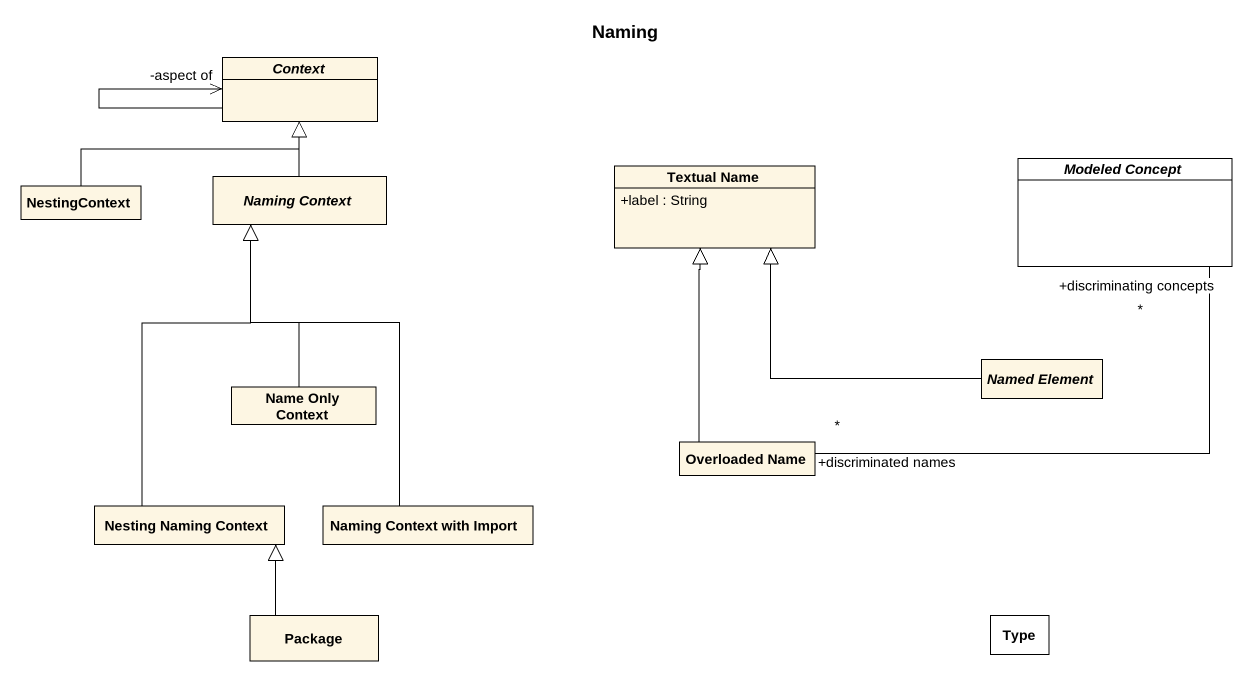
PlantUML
@startuml
title Naming
hide circle
hide empty members
skinparam classAttributeIconSize 0
abstract class Context
abstract class "Modeled Concept" as Modeled_Concept #FFFFFF
class NestingContext
abstract class "Naming Context" as Naming_Context
class "Textual Name" as Textual_Name {
  +label : String
}
class "Name Only Context" as Name_Only_Context
abstract class "Named Element" as Named_Element
class "Overloaded Name" as Overloaded_Name
class "Nesting Naming Context" as Nesting_Naming_Context
class "Naming Context with Import" as Naming_Context_with_Import
class "Package" as Package_
class Type #FFFFFF
Context --> "-aspect of" Context
NestingContext -right-|> Context
Naming_Context -up-|> Context
Name_Only_Context -up-|> Naming_Context
Named_Element -left-|> Textual_Name
Overloaded_Name "+discriminated names\n*" -up- "+discriminating concepts\n*" Modeled_Concept
Overloaded_Name -up-|> Textual_Name
Nesting_Naming_Context -up-|> Naming_Context
Naming_Context_with_Import -up-|> Naming_Context
Package_ -up-|> Nesting_Naming_Context
@enduml
